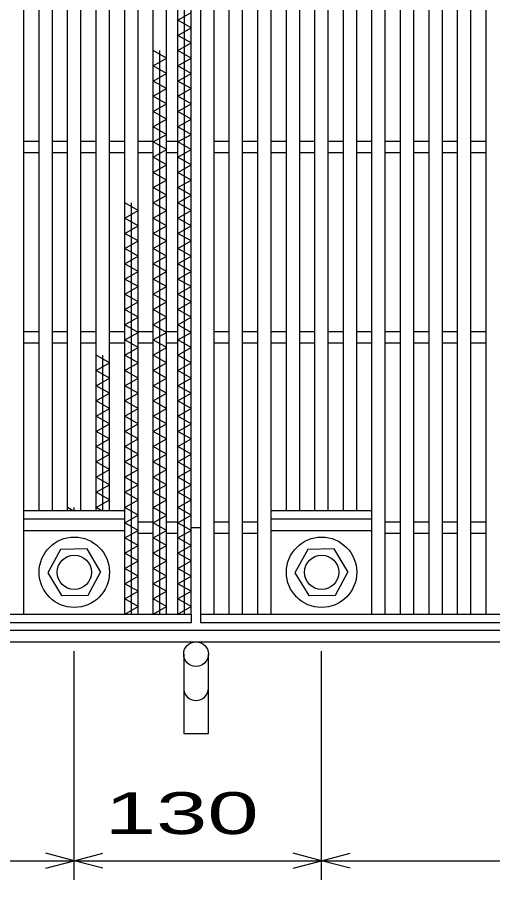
# Model space of a CAD drawing. Units: millimetres, scale not verified. Extents: x -1820 to 1731, y -1282 to 1054.
# Drawn here: x -944 to -694, y -336 to 117 of the extents above; entities that cross this region are included whole.
import ezdxf
from ezdxf.enums import TextEntityAlignment as Align

# ---------------------------------------------------------------- set-up
doc = ezdxf.new("R2010")
doc.units = ezdxf.units.MM
doc.header["$LTSCALE"] = 10
for name, color, linetype, lineweight in [('16', 3, 'Continuous', 25), ('19', 6, 'Continuous', 25), ('22', 2, 'Continuous', 25)]:
    doc.layers.add(name, color=color, linetype=linetype, lineweight=lineweight)
doc.styles.add('ベクトル', font='')
doc.styles.get('ベクトル').set_extended_font_data('ベクトル')

msp = doc.modelspace()

# ---------------------------------------------------------------- linework, layer by layer
at = {"layer": '16'}
for p, q in [((-940.5, -196.5), (-940.5, 494.5)), ((-887.5, -196.5), (-887.5, 494.5)), ((-880.5, -196.5), (-880.5, 494.5)), ((-872.5, -196.5), (-872.5, 494.5)), ((-865.5, -196.5), (-865.5, 494.5)), ((-859.5, -196.5), (-859.5, 494.5)), ((-852.5, -196.5), (-852.5, 494.5)), ((-847.5, -196.5), (-847.5, 494.5)), ((-840.5, -196.5), (-840.5, 494.5)), ((-832.5, -196.5), (-832.5, 494.5)), ((-825.5, -196.5), (-825.5, 494.5)), ((-817.5, -196.5), (-817.5, 494.5)), ((-810.5, -196.5), (-810.5, 494.5)), ((-757.5, -196.5), (-757.5, 494.5)), ((-750.5, -196.5), (-750.5, 494.5)), ((-742.5, -196.5), (-742.5, 494.5)), ((-735.5, -196.5), (-735.5, 494.5)), ((-727.5, -196.5), (-727.5, 494.5)), ((-720.5, -196.5), (-720.5, 494.5)), ((-712.5, -196.5), (-712.5, 494.5)), ((-705.5, -196.5), (-705.5, 494.5)), ((-697.5, -196.5), (-697.5, 494.5)), ((-932.5, -142), (-932.5, 440)), ((-925.5, -142), (-925.5, 440)), ((-917.5, -142), (-917.5, 440)), ((-910.5, -142), (-910.5, 440)), ((-902.5, -142), (-902.5, 440)), ((-895.5, -142), (-895.5, 440)), ((-802.5, -142), (-802.5, 440)), ((-795.5, -142), (-795.5, 440)), ((-787.5, -142), (-787.5, 440)), ((-780.5, -142), (-780.5, 440)), ((-772.5, -142), (-772.5, 440)), ((-765.5, -142), (-765.5, 440)), ((-856, -196.5), (-856, 179.5)), ((-859.5, 115.5), (-852.5, 119.5)), ((-852.5, 111.5), (-859.5, 115.5)), ((-859.5, 107.5), (-852.5, 111.5)), ((-852.5, 103.5), (-859.5, 107.5)), ((-859.5, 99.5), (-852.5, 103.5)), ((-865.5, 95.5), (-872.5, 99.5)), ((-872.5, 91.5), (-865.5, 95.5)), ((-869, -196.5), (-869, 99.5)), ((-852.5, 95.5), (-859.5, 99.5)), ((-859.5, 91.5), (-852.5, 95.5)), ((-865.5, 87.5), (-872.5, 91.5)), ((-852.5, 87.5), (-859.5, 91.5)), ((-872.5, 83.5), (-865.5, 87.5)), ((-859.5, 83.5), (-852.5, 87.5)), ((-865.5, 79.5), (-872.5, 83.5)), ((-852.5, 79.5), (-859.5, 83.5)), ((-872.5, 75.5), (-865.5, 79.5)), ((-859.5, 75.5), (-852.5, 79.5)), ((-865.5, 71.5), (-872.5, 75.5)), ((-852.5, 71.5), (-859.5, 75.5)), ((-872.5, 67.5), (-865.5, 71.5)), ((-859.5, 67.5), (-852.5, 71.5)), ((-865.5, 63.5), (-872.5, 67.5)), ((-872.5, 59.5), (-865.5, 63.5)), ((-852.5, 63.5), (-859.5, 67.5)), ((-859.5, 59.5), (-852.5, 63.5)), ((-865.5, 55.5), (-872.5, 59.5)), ((-852.5, 55.5), (-859.5, 59.5)), ((-872.5, 51.5), (-865.5, 55.5)), ((-859.5, 51.5), (-852.5, 55.5)), ((-940.5, 52), (-932.5, 52)), ((-925.5, 52), (-917.5, 52)), ((-910.5, 52), (-902.5, 52)), ((-895.5, 52), (-887.5, 52)), ((-880.5, 52), (-872.5, 52)), ((-865.5, 47.5), (-872.5, 51.5)), ((-865.5, 52), (-859.5, 52)), ((-852.5, 47.5), (-859.5, 51.5)), ((-840.5, 52), (-832.5, 52)), ((-825.5, 52), (-817.5, 52)), ((-810.5, 52), (-802.5, 52)), ((-795.5, 52), (-787.5, 52)), ((-780.5, 52), (-772.5, 52)), ((-765.5, 52), (-757.5, 52)), ((-750.5, 52), (-742.5, 52)), ((-735.5, 52), (-727.5, 52)), ((-720.5, 52), (-712.5, 52)), ((-705.5, 52), (-697.5, 52)), ((-940.5, 46), (-932.5, 46)), ((-925.5, 46), (-917.5, 46)), ((-910.5, 46), (-902.5, 46)), ((-895.5, 46), (-887.5, 46)), ((-880.5, 46), (-872.5, 46)), ((-872.5, 43.5), (-865.5, 47.5)), ((-865.5, 46), (-859.5, 46)), ((-859.5, 43.5), (-852.5, 47.5)), ((-840.5, 46), (-832.5, 46)), ((-825.5, 46), (-817.5, 46)), ((-810.5, 46), (-802.5, 46)), ((-795.5, 46), (-787.5, 46)), ((-780.5, 46), (-772.5, 46)), ((-765.5, 46), (-757.5, 46)), ((-750.5, 46), (-742.5, 46)), ((-735.5, 46), (-727.5, 46)), ((-720.5, 46), (-712.5, 46)), ((-705.5, 46), (-697.5, 46)), ((-865.5, 39.5), (-872.5, 43.5)), ((-852.5, 39.5), (-859.5, 43.5)), ((-872.5, 35.5), (-865.5, 39.5)), ((-859.5, 35.5), (-852.5, 39.5)), ((-865.5, 31.5), (-872.5, 35.5)), ((-852.5, 31.5), (-859.5, 35.5)), ((-872.5, 27.5), (-865.5, 31.5)), ((-865.5, 23.5), (-872.5, 27.5)), ((-859.5, 27.5), (-852.5, 31.5)), ((-852.5, 23.5), (-859.5, 27.5)), ((-872.5, 19.5), (-865.5, 23.5)), ((-859.5, 19.5), (-852.5, 23.5)), ((-880.5, 15.5), (-887.5, 19.5)), ((-884, -196.5), (-884, 19.5)), ((-865.5, 15.5), (-872.5, 19.5)), ((-852.5, 15.5), (-859.5, 19.5)), ((-887.5, 11.5), (-880.5, 15.5)), ((-872.5, 11.5), (-865.5, 15.5)), ((-859.5, 11.5), (-852.5, 15.5)), ((-880.5, 7.5), (-887.5, 11.5)), ((-865.5, 7.5), (-872.5, 11.5)), ((-852.5, 7.5), (-859.5, 11.5)), ((-887.5, 3.5), (-880.5, 7.5)), ((-872.5, 3.5), (-865.5, 7.5)), ((-859.5, 3.5), (-852.5, 7.5)), ((-880.5, -0.5), (-887.5, 3.5)), ((-865.5, -0.5), (-872.5, 3.5)), ((-852.5, -0.5), (-859.5, 3.5)), ((-887.5, -4.5), (-880.5, -0.5)), ((-880.5, -8.5), (-887.5, -4.5)), ((-872.5, -4.5), (-865.5, -0.5)), ((-865.5, -8.5), (-872.5, -4.5)), ((-859.5, -4.5), (-852.5, -0.5)), ((-852.5, -8.5), (-859.5, -4.5)), ((-887.5, -12.5), (-880.5, -8.5)), ((-872.5, -12.5), (-865.5, -8.5)), ((-859.5, -12.5), (-852.5, -8.5)), ((-880.5, -16.5), (-887.5, -12.5)), ((-865.5, -16.5), (-872.5, -12.5)), ((-852.5, -16.5), (-859.5, -12.5)), ((-887.5, -20.5), (-880.5, -16.5)), ((-872.5, -20.5), (-865.5, -16.5)), ((-859.5, -20.5), (-852.5, -16.5)), ((-880.5, -24.5), (-887.5, -20.5)), ((-865.5, -24.5), (-872.5, -20.5)), ((-852.5, -24.5), (-859.5, -20.5)), ((-887.5, -28.5), (-880.5, -24.5)), ((-872.5, -28.5), (-865.5, -24.5)), ((-859.5, -28.5), (-852.5, -24.5)), ((-880.5, -32.5), (-887.5, -28.5)), ((-865.5, -32.5), (-872.5, -28.5)), ((-852.5, -32.5), (-859.5, -28.5)), ((-887.5, -36.5), (-880.5, -32.5)), ((-872.5, -36.5), (-865.5, -32.5)), ((-859.5, -36.5), (-852.5, -32.5)), ((-880.5, -40.5), (-887.5, -36.5)), ((-887.5, -44.5), (-880.5, -40.5)), ((-865.5, -40.5), (-872.5, -36.5)), ((-872.5, -44.5), (-865.5, -40.5)), ((-852.5, -40.5), (-859.5, -36.5)), ((-859.5, -44.5), (-852.5, -40.5)), ((-880.5, -48.5), (-887.5, -44.5)), ((-865.5, -48.5), (-872.5, -44.5)), ((-852.5, -48.5), (-859.5, -44.5)), ((-940.5, -48), (-932.5, -48)), ((-925.5, -48), (-917.5, -48)), ((-910.5, -48), (-902.5, -48)), ((-895.5, -48), (-887.5, -48)), ((-887.5, -52.5), (-880.5, -48.5)), ((-880.5, -48), (-872.5, -48)), ((-872.5, -52.5), (-865.5, -48.5)), ((-865.5, -48), (-859.5, -48)), ((-859.5, -52.5), (-852.5, -48.5)), ((-840.5, -48), (-832.5, -48)), ((-825.5, -48), (-817.5, -48)), ((-810.5, -48), (-802.5, -48)), ((-795.5, -48), (-787.5, -48)), ((-780.5, -48), (-772.5, -48)), ((-765.5, -48), (-757.5, -48)), ((-750.5, -48), (-742.5, -48)), ((-735.5, -48), (-727.5, -48)), ((-720.5, -48), (-712.5, -48)), ((-705.5, -48), (-697.5, -48)), ((-940.5, -54), (-932.5, -54)), ((-925.5, -54), (-917.5, -54)), ((-910.5, -54), (-902.5, -54)), ((-895.5, -54), (-887.5, -54)), ((-880.5, -56.5), (-887.5, -52.5)), ((-880.5, -54), (-872.5, -54)), ((-865.5, -56.5), (-872.5, -52.5)), ((-865.5, -54), (-859.5, -54)), ((-852.5, -56.5), (-859.5, -52.5)), ((-840.5, -54), (-832.5, -54)), ((-825.5, -54), (-817.5, -54)), ((-810.5, -54), (-802.5, -54)), ((-795.5, -54), (-787.5, -54)), ((-780.5, -54), (-772.5, -54)), ((-765.5, -54), (-757.5, -54)), ((-750.5, -54), (-742.5, -54)), ((-735.5, -54), (-727.5, -54)), ((-720.5, -54), (-712.5, -54)), ((-705.5, -54), (-697.5, -54)), ((-887.5, -60.5), (-880.5, -56.5)), ((-872.5, -60.5), (-865.5, -56.5)), ((-859.5, -60.5), (-852.5, -56.5)), ((-895.5, -64.5), (-902.5, -60.5)), ((-899, -142), (-899, -60.5)), ((-880.5, -64.5), (-887.5, -60.5)), ((-865.5, -64.5), (-872.5, -60.5)), ((-852.5, -64.5), (-859.5, -60.5)), ((-902.5, -68.5), (-895.5, -64.5)), ((-887.5, -68.5), (-880.5, -64.5)), ((-872.5, -68.5), (-865.5, -64.5)), ((-859.5, -68.5), (-852.5, -64.5)), ((-895.5, -72.5), (-902.5, -68.5)), ((-880.5, -72.5), (-887.5, -68.5)), ((-865.5, -72.5), (-872.5, -68.5)), ((-852.5, -72.5), (-859.5, -68.5)), ((-902.5, -76.5), (-895.5, -72.5)), ((-895.5, -80.5), (-902.5, -76.5)), ((-887.5, -76.5), (-880.5, -72.5)), ((-880.5, -80.5), (-887.5, -76.5)), ((-872.5, -76.5), (-865.5, -72.5)), ((-865.5, -80.5), (-872.5, -76.5)), ((-859.5, -76.5), (-852.5, -72.5)), ((-852.5, -80.5), (-859.5, -76.5)), ((-902.5, -84.5), (-895.5, -80.5)), ((-887.5, -84.5), (-880.5, -80.5)), ((-872.5, -84.5), (-865.5, -80.5)), ((-859.5, -84.5), (-852.5, -80.5)), ((-895.5, -88.5), (-902.5, -84.5)), ((-880.5, -88.5), (-887.5, -84.5)), ((-865.5, -88.5), (-872.5, -84.5)), ((-852.5, -88.5), (-859.5, -84.5)), ((-902.5, -92.5), (-895.5, -88.5)), ((-887.5, -92.5), (-880.5, -88.5)), ((-872.5, -92.5), (-865.5, -88.5)), ((-859.5, -92.5), (-852.5, -88.5)), ((-895.5, -96.5), (-902.5, -92.5)), ((-880.5, -96.5), (-887.5, -92.5)), ((-865.5, -96.5), (-872.5, -92.5)), ((-852.5, -96.5), (-859.5, -92.5)), ((-902.5, -100.5), (-895.5, -96.5)), ((-887.5, -100.5), (-880.5, -96.5)), ((-872.5, -100.5), (-865.5, -96.5)), ((-859.5, -100.5), (-852.5, -96.5)), ((-895.5, -104.5), (-902.5, -100.5)), ((-880.5, -104.5), (-887.5, -100.5)), ((-865.5, -104.5), (-872.5, -100.5)), ((-852.5, -104.5), (-859.5, -100.5)), ((-902.5, -108.5), (-895.5, -104.5)), ((-895.5, -112.5), (-902.5, -108.5)), ((-887.5, -108.5), (-880.5, -104.5)), ((-880.5, -112.5), (-887.5, -108.5)), ((-872.5, -108.5), (-865.5, -104.5)), ((-865.5, -112.5), (-872.5, -108.5)), ((-859.5, -108.5), (-852.5, -104.5)), ((-852.5, -112.5), (-859.5, -108.5)), ((-902.5, -116.5), (-895.5, -112.5)), ((-887.5, -116.5), (-880.5, -112.5)), ((-872.5, -116.5), (-865.5, -112.5)), ((-859.5, -116.5), (-852.5, -112.5)), ((-895.5, -120.5), (-902.5, -116.5)), ((-880.5, -120.5), (-887.5, -116.5)), ((-865.5, -120.5), (-872.5, -116.5)), ((-852.5, -120.5), (-859.5, -116.5)), ((-902.5, -124.5), (-895.5, -120.5)), ((-887.5, -124.5), (-880.5, -120.5)), ((-872.5, -124.5), (-865.5, -120.5)), ((-859.5, -124.5), (-852.5, -120.5)), ((-895.5, -128.5), (-902.5, -124.5)), ((-880.5, -128.5), (-887.5, -124.5)), ((-865.5, -128.5), (-872.5, -124.5)), ((-852.5, -128.5), (-859.5, -124.5)), ((-902.5, -132.5), (-895.5, -128.5)), ((-887.5, -132.5), (-880.5, -128.5)), ((-872.5, -132.5), (-865.5, -128.5)), ((-859.5, -132.5), (-852.5, -128.5)), ((-895.5, -136.5), (-902.5, -132.5)), ((-880.5, -136.5), (-887.5, -132.5)), ((-865.5, -136.5), (-872.5, -132.5)), ((-852.5, -136.5), (-859.5, -132.5)), ((-902.5, -140.5), (-895.5, -136.5)), ((-887.5, -140.5), (-880.5, -136.5)), ((-872.5, -140.5), (-865.5, -136.5)), ((-859.5, -140.5), (-852.5, -136.5)), ((-940.5, -142), (-887.5, -142)), ((-940.5, -146.5), (-940.5, -142)), ((-914.87, -142), (-917.5, -140.5)), ((-914, -142), (-914, -140.5)), ((-899.87, -142), (-902.5, -140.5)), ((-880.5, -144.5), (-887.5, -140.5)), ((-887.5, -146.5), (-887.5, -142)), ((-887.5, -148.5), (-880.5, -144.5)), ((-865.5, -144.5), (-872.5, -140.5)), ((-872.5, -148.5), (-865.5, -144.5)), ((-852.5, -144.5), (-859.5, -140.5)), ((-859.5, -148.5), (-852.5, -144.5)), ((-810.5, -142), (-757.5, -142)), ((-810.5, -146.5), (-810.5, -142)), ((-757.5, -146.5), (-757.5, -142)), ((-940.5, -146.5), (-887.5, -146.5)), ((-880.5, -152.5), (-887.5, -148.5)), ((-880.5, -148), (-872.5, -148)), ((-865.5, -152.5), (-872.5, -148.5)), ((-865.5, -148), (-859.5, -148)), ((-852.5, -152.5), (-859.5, -148.5)), ((-840.5, -148), (-832.5, -148)), ((-825.5, -148), (-817.5, -148)), ((-810.5, -146.5), (-757.5, -146.5)), ((-750.5, -148), (-742.5, -148)), ((-735.5, -148), (-727.5, -148)), ((-720.5, -148), (-712.5, -148)), ((-705.5, -148), (-697.5, -148)), ((-940.5, -152.5), (-887.5, -152.5)), ((-887.5, -156.5), (-880.5, -152.5)), ((-880.5, -154), (-872.5, -154)), ((-872.5, -156.5), (-865.5, -152.5)), ((-865.5, -154), (-859.5, -154)), ((-859.5, -156.5), (-852.5, -152.5)), ((-840.5, -154), (-832.5, -154)), ((-825.5, -154), (-817.5, -154)), ((-810.5, -152.5), (-757.5, -152.5)), ((-750.5, -154), (-742.5, -154)), ((-735.5, -154), (-727.5, -154)), ((-720.5, -154), (-712.5, -154)), ((-705.5, -154), (-697.5, -154)), ((-880.5, -160.5), (-887.5, -156.5)), ((-865.5, -160.5), (-872.5, -156.5)), ((-852.5, -160.5), (-859.5, -156.5)), ((-921.29, -162.55), (-928, -174.84)), ((-907.3, -162.21), (-921.29, -162.55)), ((-900, -174.5), (-907.3, -162.21)), ((-887.5, -164.5), (-880.5, -160.5)), ((-872.5, -164.5), (-865.5, -160.5)), ((-859.5, -164.5), (-852.5, -160.5)), ((-791.29, -162.55), (-798, -174.84)), ((-777.3, -162.21), (-791.29, -162.55)), ((-770, -174.5), (-777.3, -162.21)), ((-880.5, -168.5), (-887.5, -164.5)), ((-865.5, -168.5), (-872.5, -164.5)), ((-852.5, -168.5), (-859.5, -164.5)), ((-887.5, -172.5), (-880.5, -168.5)), ((-872.5, -172.5), (-865.5, -168.5)), ((-859.5, -172.5), (-852.5, -168.5)), ((-928, -174.84), (-920.7, -186.79)), ((-906.71, -186.45), (-900, -174.16)), ((-880.5, -176.5), (-887.5, -172.5)), ((-887.5, -180.5), (-880.5, -176.5)), ((-865.5, -176.5), (-872.5, -172.5)), ((-872.5, -180.5), (-865.5, -176.5)), ((-852.5, -176.5), (-859.5, -172.5)), ((-859.5, -180.5), (-852.5, -176.5)), ((-798, -174.84), (-790.7, -186.79)), ((-776.71, -186.45), (-770, -174.16)), ((-880.5, -184.5), (-887.5, -180.5)), ((-865.5, -184.5), (-872.5, -180.5)), ((-852.5, -184.5), (-859.5, -180.5)), ((-887.5, -188.5), (-880.5, -184.5)), ((-872.5, -188.5), (-865.5, -184.5)), ((-859.5, -188.5), (-852.5, -184.5)), ((-920.7, -186.79), (-906.71, -186.45)), ((-880.5, -192.5), (-887.5, -188.5)), ((-865.5, -192.5), (-872.5, -188.5)), ((-852.5, -192.5), (-859.5, -188.5)), ((-790.7, -186.79), (-776.71, -186.45)), ((-887.5, -196.5), (-880.5, -192.5)), ((-872.5, -196.5), (-865.5, -192.5)), ((-859.5, -196.5), (-852.5, -192.5)), ((-1352.5, -196.5), (-852.5, -196.5)), ((-947.5, -196.5), (-940.5, -196.5)), ((-932.5, -196.5), (-925.5, -196.5)), ((-917.5, -196.5), (-910.5, -196.5)), ((-902.5, -196.5), (-895.5, -196.5)), ((-887.5, -196.5), (-880.5, -196.5)), ((-872.5, -196.5), (-865.5, -196.5)), ((-859.5, -196.5), (-852.5, -196.5)), ((-852.5, -196.5), (-852.5, -201)), ((-847.5, -196.5), (-347.5, -196.5)), ((-847.5, -201), (-847.5, -196.5)), ((-847.5, -196.5), (-840.5, -196.5)), ((-832.5, -196.5), (-825.5, -196.5)), ((-817.5, -196.5), (-810.5, -196.5)), ((-802.5, -196.5), (-795.5, -196.5)), ((-787.5, -196.5), (-780.5, -196.5)), ((-772.5, -196.5), (-765.5, -196.5)), ((-757.5, -196.5), (-750.5, -196.5)), ((-742.5, -196.5), (-735.5, -196.5)), ((-727.5, -196.5), (-720.5, -196.5)), ((-712.5, -196.5), (-705.5, -196.5)), ((-697.5, -196.5), (-690.5, -196.5)), ((-852.5, -201), (-1352.5, -201)), ((-347.5, -201), (-847.5, -201))]:
    msp.add_line(p, q, dxfattribs=at)
for centre, radius in [((-914, -174.5), 18.5), ((-784, -174.5), 18.5), ((-914, -174.5), 9), ((-784, -174.5), 9)]:
    msp.add_circle(centre, radius, dxfattribs=at)
at = {"layer": '19'}
for p, q in [((-852.5, -151), (-847.5, -151)), ((-1355, -205), (-345, -205)), ((-1355, -211), (-345, -211)), ((-856.5, -217.5), (-856.5, -259.12)), ((-843.5, -259.12), (-843.5, -217.5)), ((-856.5, -259.12), (-843.5, -259.12))]:
    msp.add_line(p, q, dxfattribs=at)
msp.add_circle((-850, -217.5), 6.5, dxfattribs=at)
msp.add_arc((-850, -235.34), 6.5, 180, 0, dxfattribs=at)
at = {"layer": '22', "color": 4}
for p, q in [((-914, -336), (-914, -216)), ((-784, -336), (-784, -216)), ((-1289, -326), (-914, -326)), ((-914, -326), (-929, -322)), ((-929, -330), (-914, -326)), ((-914, -326), (-899, -322)), ((-899, -330), (-914, -326)), ((-914, -326), (-784, -326)), ((-784, -326), (-799, -322)), ((-799, -330), (-784, -326)), ((-784, -326), (-769, -322)), ((-769, -330), (-784, -326)), ((-784, -326), (-409, -326))]:
    msp.add_line(p, q, dxfattribs=at)

# ---------------------------------------------------------------- texts
at = {"layer": '22', "style": 'ベクトル', "width": 1.65}
msp.add_text(' 130 ', height=21.99, dxfattribs=at).set_placement((-911.5, -301), align=Align.MIDDLE_LEFT)

doc.saveas('drawing.dxf')
